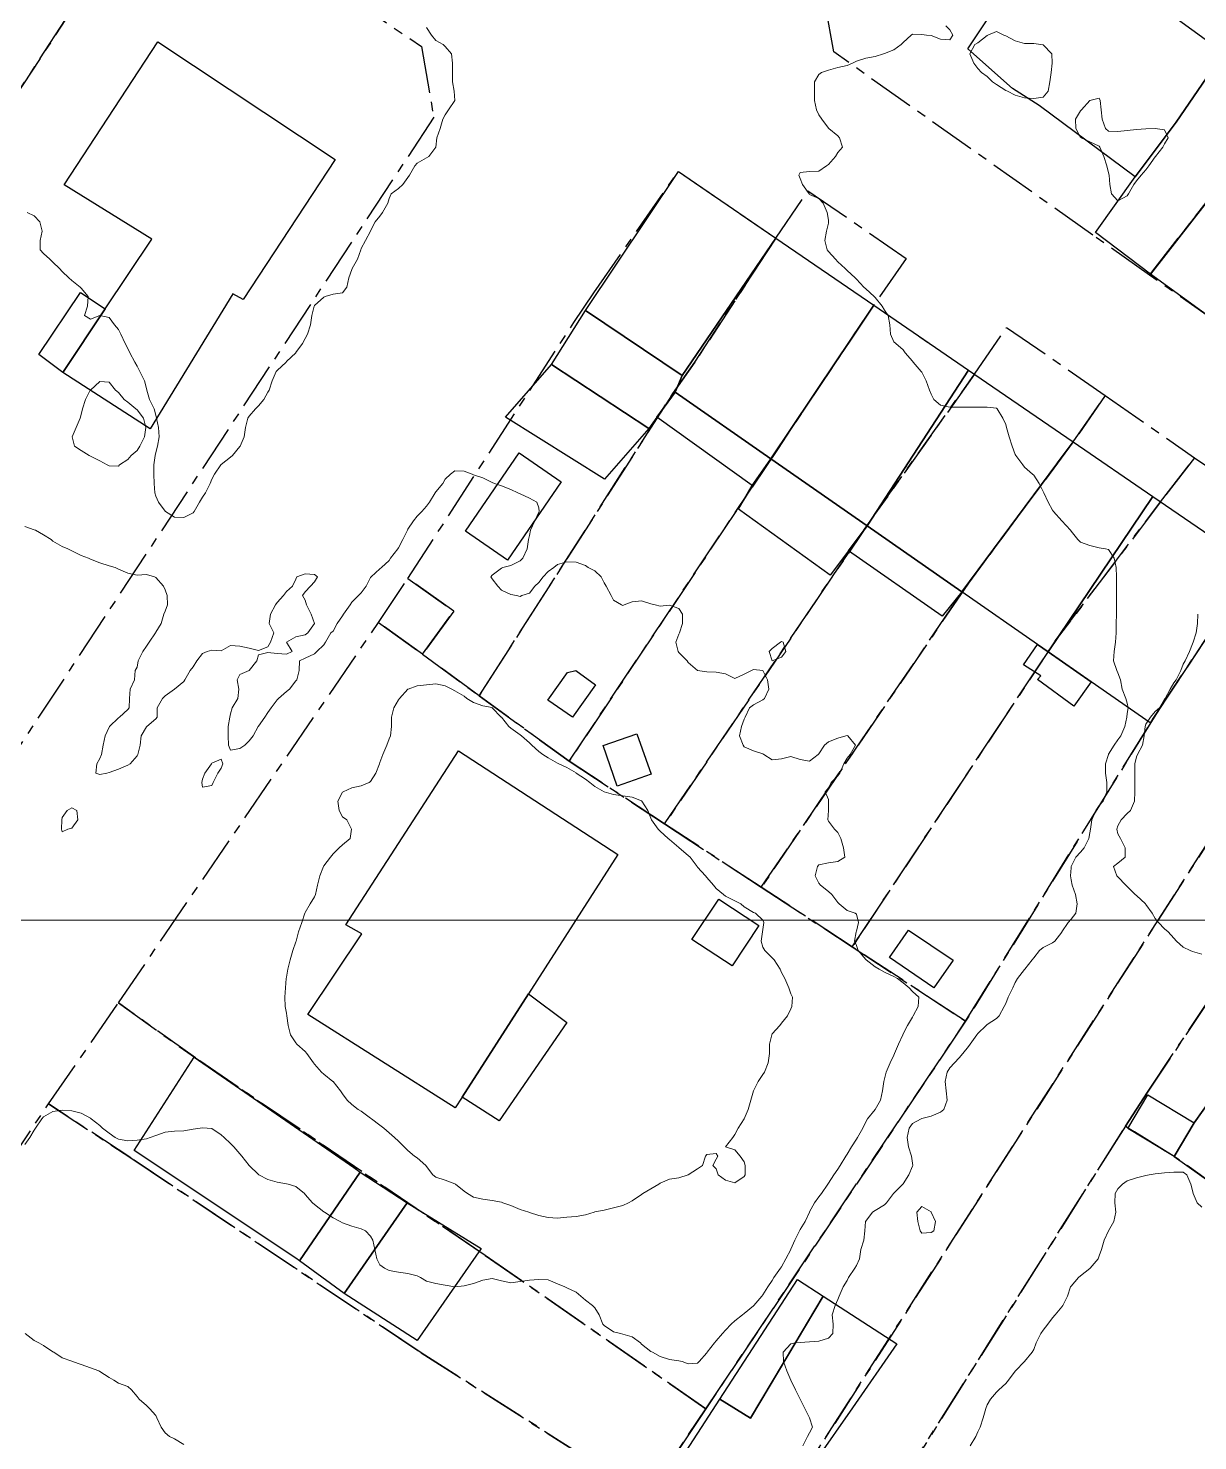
# Model space of a CAD drawing. Header units: centimetres. Extents: x 0 to 642158, y -847 to 649707.
# Drawn here: x 616067.4 to 616130, y 621259.5 to 621335.1 of the extents above; entities that cross this region are included whole.
import ezdxf

# ---------------------------------------------------------------- set-up
doc = ezdxf.new("R2010")
doc.units = ezdxf.units.CM
doc.header["$MEASUREMENT"] = 0
doc.linetypes.add('CENTERX2', pattern=[4, 2.5, -0.5, 0.5, -0.5])
doc.layers.add('MEV_grille', color=254, linetype='Continuous', lineweight=9)
doc.layers.add('WAL_topographie 0.5', color=253, linetype='Continuous', lineweight=20)
doc.layers.add('SPW_batiments', color=7, linetype='Continuous')
doc.layers.add('SPW_parcellaire cadastral', color=7, linetype='CENTERX2', lineweight=25, true_color=0xff0542)

# ---------------------------------------------------------------- blocks, each defined once
blk = doc.blocks.new('*U114')
at = {"layer": 'MEV_grille', "transparency": 33554687}
blk.add_lwpolyline([(-1338.461, 0), (1338.461, 0)], dxfattribs=at)
blk = doc.blocks.new('*U115')
at = {"layer": 'MEV_grille', "color": 0, "linetype": 'ByBlock', "lineweight": -2, "transparency": 16777216}
blk.add_blockref('*U114', (0, -1100), dxfattribs=at)

msp = doc.modelspace()

# ---------------------------------------------------------------- linework, layer by layer
at = {"layer": 'SPW_batiments'}
for points in [[(616125.837, 621340.352), (616126.95, 621339.474), (616126.097, 621337.748), (616128.399, 621335.997), (616131.002, 621334.111), (616131.411, 621333.814), (616128.872, 621330.096), (616126.678, 621327.169), (616121.53, 621330.987), (616120.109, 621331.889), (616117.715, 621334.021), (616123.149, 621342.164), (616125.837, 621340.352)], [(616142.676, 621335.005), (616142.543, 621334.788), (616145.844, 621332.356), (616145.594, 621331.705), (616146.877, 621330.589), (616145.327, 621328.955), (616146.294, 621327.856), (616142.825, 621323.066), (616140.296, 621324.839), (616136.444, 621327.538), (616136.294, 621327.288), (616133.194, 621329.254), (616127.485, 621321.955), (616124.545, 621324.186), (616126.678, 621327.169), (616128.872, 621330.096), (616131.411, 621333.814), (616131.002, 621334.111), (616131.443, 621334.887), (616135.427, 621332.037), (616137.776, 621334.905), (616137.476, 621335.005), (616139.643, 621337.738), (616142.676, 621335.005)], [(616083.845, 621328.098), (616078.929, 621320.598), (616078.379, 621320.898), (616073.947, 621313.68), (616069.279, 621316.697), (616071.55, 621320.095), (616074.045, 621323.83), (616069.352, 621326.744), (616074.36, 621334.397), (616083.845, 621328.098)], [(616136.294, 621327.288), (616131.125, 621319.315), (616127.485, 621321.955), (616133.194, 621329.254), (616136.294, 621327.288)], [(616107.443, 621323.878), (616102.429, 621316.534), (616097.246, 621320.017), (616102.228, 621327.451), (616107.443, 621323.878)], [(616112.678, 621320.291), (616107.167, 621312.071), (616102.046, 621315.634), (616102.429, 621316.534), (616107.443, 621323.878), (616112.678, 621320.291)], [(616071.55, 621320.095), (616069.279, 621316.697), (616067.996, 621317.647), (616070.229, 621320.98), (616071.55, 621320.095)], [(616117.751, 621316.816), (616112.328, 621308.48), (616107.167, 621312.071), (616112.678, 621320.291), (616117.751, 621316.816)], [(616102.429, 621316.534), (616102.046, 621315.634), (616101.079, 621314.301), (616100.644, 621313.701), (616095.43, 621317.127), (616097.246, 621320.017), (616102.429, 621316.534)], [(616095.43, 621317.127), (616100.644, 621313.701), (616098.275, 621310.985), (616092.972, 621314.295), (616095.43, 621317.127)], [(616123.354, 621312.977), (616117.403, 621304.949), (616112.328, 621308.48), (616117.751, 621316.816), (616123.354, 621312.977)], [(616107.167, 621312.071), (616106.18, 621310.651), (616101.079, 621314.301), (616102.046, 621315.634), (616107.167, 621312.071)], [(616127.615, 621310.059), (616122.009, 621301.744), (616121.447, 621302.135), (616117.403, 621304.949), (616123.354, 621312.977), (616127.615, 621310.059)], [(616095.947, 621310.833), (616093.08, 621306.65), (616090.83, 621308.199), (616093.697, 621312.383), (616095.947, 621310.833)], [(616112.328, 621308.48), (616111.33, 621307.152), (616110.347, 621305.835), (616105.447, 621309.384), (616106.18, 621310.651), (616107.167, 621312.071), (616112.328, 621308.48)], [(616133.047, 621306.337), (616127.481, 621297.937), (616124.316, 621300.139), (616122.009, 621301.744), (616127.615, 621310.059), (616133.047, 621306.337)], [(616117.403, 621304.949), (616116.347, 621303.652), (616111.33, 621307.152), (616112.328, 621308.48), (616117.403, 621304.949)], [(616122.009, 621301.744), (616124.316, 621300.139), (616123.398, 621298.836), (616121.448, 621300.253), (616121.631, 621300.453), (616120.698, 621301.053), (616121.447, 621302.135), (616122.009, 621301.744)], [(616097.781, 621299.983), (616096.548, 621298.25), (616095.231, 621299.15), (616096.281, 621300.633), (616096.731, 621300.733), (616097.781, 621299.983)], [(616100.765, 621295.201), (616098.949, 621294.55), (616098.198, 621296.733), (616099.998, 621297.35), (616100.765, 621295.201)], [(616098.982, 621290.9), (616094.196, 621283.436), (616090.649, 621277.902), (616090.284, 621277.333), (616082.383, 621282.332), (616085.283, 621286.649), (616084.433, 621287.132), (616090.448, 621296.449), (616098.982, 621290.9)], [(616106.532, 621287.101), (616105.1, 621284.934), (616102.95, 621286.351), (616104.382, 621288.501), (616106.532, 621287.101)], [(616116.932, 621285.236), (616115.9, 621283.753), (616113.532, 621285.385), (616114.549, 621286.852), (616116.932, 621285.236)], [(616096.25, 621281.9), (616092.634, 621276.633), (616090.649, 621277.902), (616094.196, 621283.436), (616096.25, 621281.9)], [(616084.845, 621274.134), (616085.184, 621273.899), (616081.952, 621269.149), (616081.741, 621269.29), (616073.101, 621275.048), (616076.301, 621280.048), (616084.845, 621274.134)], [(616129.833, 621276.537), (616128.767, 621274.737), (616126.284, 621276.237), (616127.35, 621278.037), (616129.833, 621276.537)], [(616087.701, 621272.249), (616084.335, 621267.399), (616081.952, 621269.149), (616085.184, 621273.899), (616087.701, 621272.249)], [(616091.672, 621269.806), (616088.239, 621264.875), (616084.335, 621267.399), (616087.701, 621272.249), (616091.672, 621269.806)], [(616106.077, 621260.719), (616104.449, 621261.747), (616108.597, 621268.147), (616109.977, 621267.253), (616106.077, 621260.719)], [(616106.077, 621260.719), (616108.453, 621264.7), (616109.977, 621267.253), (616113.921, 621264.695), (616111.536, 621261.281), (616109.594, 621258.501), (616106.749, 621254.429), (616105.18, 621255.444), (616103.556, 621256.495), (616102.336, 621257.284), (616102.054, 621258.05), (616104.449, 621261.747), (616106.077, 621260.719)]]:
    msp.add_lwpolyline(points, dxfattribs=at)
at = {"layer": 'SPW_parcellaire cadastral'}
for points in [[(616028.068, 621316.796), (616055.231, 621356.722), (616074.613, 621343.554), (616048.399, 621303.321), (616028.068, 621316.796)], [(616131.126, 621319.315), (616127.446, 621321.903), (616134.805, 621331.339), (616139.644, 621337.737), (616143.722, 621342.909), (616152.737, 621354.545), (616155.992, 621351.889), (616142.697, 621334.982), (616142.401, 621334.63), (616136.445, 621327.537), (616131.126, 621319.315)], [(616143.722, 621342.909), (616139.644, 621337.737), (616134.805, 621331.339), (616127.446, 621321.903), (616124.409, 621324.045), (616110.537, 621333.849), (616109.983, 621337.002), (616123.225, 621351.952), (616128.343, 621347.503), (616133.242, 621352.936), (616143.722, 621342.909)], [(616064.355, 621292.745), (616048.399, 621303.321), (616074.613, 621343.554), (616088.477, 621334.131), (616089.128, 621330.348), (616064.355, 621292.745)], [(616091.561, 621299.392), (616088.523, 621301.607), (616090.201, 621303.91), (616087.74, 621305.663), (616096.631, 621319.37), (616097.702, 621320.95), (616102.227, 621327.45), (616107.443, 621323.877), (616103.105, 621317.251), (616102.431, 621316.288), (616101.924, 621315.564), (616091.561, 621299.392)], [(616096.373, 621295.887), (616091.561, 621299.392), (616101.924, 621315.564), (616102.431, 621316.288), (616103.105, 621317.251), (616107.443, 621323.877), (616109.158, 621326.415), (616114.414, 621322.799), (616112.678, 621320.29), (616107.561, 621312.632), (616096.373, 621295.887)], [(616096.373, 621295.887), (616107.561, 621312.632), (616112.678, 621320.29), (616118.074, 621316.594), (616112.728, 621309.094), (616101.486, 621292.532), (616096.373, 621295.887)], [(616101.486, 621292.532), (616112.728, 621309.094), (616118.074, 621316.594), (616119.793, 621319.099), (616125.073, 621315.467), (616123.354, 621312.977), (616117.755, 621305.422), (616106.661, 621289.139), (616101.486, 621292.532)], [(616111.528, 621285.946), (616106.661, 621289.139), (616117.755, 621305.422), (616123.354, 621312.977), (616125.073, 621315.467), (616129.847, 621312.123), (616128.032, 621309.772), (616122.399, 621302.322), (616111.528, 621285.946)], [(616111.528, 621285.946), (616122.399, 621302.322), (616128.032, 621309.772), (616129.847, 621312.123), (616134.814, 621308.764), (616133.047, 621306.336), (616127.779, 621298.39), (616117.596, 621281.967), (616111.528, 621285.946)], [(616099.637, 621234.901), (616091.552, 621240.361), (616090.735, 621240.864), (616100.542, 621256.526), (616103.688, 621261.219), (616117.596, 621281.967), (616127.779, 621298.39), (616133.047, 621306.336), (616134.814, 621308.764), (616139.505, 621305.527), (616138.726, 621304.347), (616133.57, 621296.196), (616107.958, 621256.352), (616111.89, 621253.692), (616099.637, 621234.901)], [(616086.179, 621303.315), (616087.74, 621305.663), (616090.201, 621303.91), (616088.523, 621301.607), (616086.179, 621303.315)], [(616126.154, 621276.358), (616111.89, 621253.692), (616107.958, 621256.352), (616133.57, 621296.196), (616138.726, 621304.347), (616139.505, 621305.527), (616143.485, 621302.776), (616142.674, 621301.574), (616137.431, 621293.303), (616127.327, 621278.168), (616126.154, 621276.358)], [(616096.373, 621295.887), (616101.486, 621292.532), (616106.661, 621289.139), (616111.528, 621285.946), (616117.596, 621281.967), (616103.688, 621261.219), (616091.891, 621269.427), (616076.371, 621280.002), (616072.25, 621282.951), (616086.179, 621303.315), (616088.523, 621301.607), (616091.561, 621299.392), (616096.373, 621295.887)], [(616146.949, 621300.382), (616146.114, 621299.207), (616140.335, 621291.258), (616135.933, 621285.179), (616133.335, 621281.451), (616129.833, 621276.536), (616128.767, 621274.736), (616126.154, 621276.358), (616127.327, 621278.168), (616137.431, 621293.303), (616142.674, 621301.574), (616143.485, 621302.776), (616146.949, 621300.382)], [(616146.949, 621300.382), (616149.25, 621298.79), (616148.347, 621297.548), (616142.928, 621289.433), (616138.566, 621283.237), (616138.248, 621282.761), (616136.059, 621279.584), (616131.484, 621272.787), (616128.767, 621274.736), (616129.833, 621276.536), (616133.335, 621281.451), (616135.933, 621285.179), (616140.335, 621291.258), (616146.114, 621299.207), (616146.949, 621300.382)], [(616068.509, 621277.545), (616072.25, 621282.951), (616076.371, 621280.002), (616091.891, 621269.427), (616103.688, 621261.219), (616100.542, 621256.526), (616088.457, 621264.228), (616072.914, 621274.655), (616068.509, 621277.545)], [(616068.509, 621277.545), (616072.914, 621274.655), (616088.457, 621264.228), (616100.542, 621256.526), (616090.735, 621240.864), (616074.758, 621215.359), (616041.694, 621237.439), (616068.509, 621277.545)], [(616135.772, 621218.355), (616072.833, 621192.056), (616099.637, 621234.901), (616111.89, 621253.692), (616126.154, 621276.358), (616128.767, 621274.736), (616131.484, 621272.787)]]:
    msp.add_lwpolyline(points, dxfattribs=at)
at = {"layer": 'WAL_topographie 0.5'}
for points in [[(616088.75, 621335.164), (616089.004, 621334.75), (616089.25, 621334.452), (616089.63, 621334.25), (616089.75, 621334.143), (616090.074, 621333.75), (616090.135, 621333.25), (616090.132, 621332.75), (616090.139, 621332.25), (616090.224, 621331.75), (616090.25, 621331.25), (616090.25, 621331.25), (616090.25, 621331.25), (616089.917, 621330.75), (616089.75, 621330.483), (616089.62, 621330.25), (616089.479, 621329.75), (616089.304, 621329.25), (616089.25, 621328.75), (616089.25, 621328.75), (616088.875, 621328.25), (616088.75, 621328.183), (616088.25, 621327.897), (616088.118, 621327.75), (616087.825, 621327.25), (616087.75, 621327.13), (616087.477, 621326.75), (616087.25, 621326.54), (616086.85, 621326.25), (616086.75, 621326), (616086.679, 621325.75), (616086.381, 621325.25), (616086.25, 621325.061), (616086, 621324.75), (616085.75, 621324.267), (616085.74, 621324.25), (616085.475, 621323.75), (616085.25, 621323.324), (616085.22, 621323.25), (616085.042, 621322.75), (616084.77, 621322.25), (616084.75, 621322.197), (616084.577, 621321.75), (616084.482, 621321.25), (616084.25, 621320.962), (616083.75, 621320.887), (616083.325, 621320.75), (616083.25, 621320.725), (616082.75, 621320.277), (616082.733, 621320.25), (616082.613, 621319.75), (616082.532, 621319.25), (616082.375, 621318.75), (616082.25, 621318.516), (616082.103, 621318.25), (616081.75, 621317.762), (616081.743, 621317.75), (616081.25, 621317.272), (616081.226, 621317.25), (616080.75, 621316.802), (616080.694, 621316.75), (616080.483, 621316.25), (616080.325, 621315.75), (616080.25, 621315.645), (616080.032, 621315.25), (616079.75, 621314.906), (616079.583, 621314.75), (616079.25, 621314.35), (616079.183, 621314.25), (616079.049, 621313.75), (616078.981, 621313.25), (616078.76, 621312.75), (616078.75, 621312.737), (616078.352, 621312.25), (616078.25, 621312.162), (616077.75, 621311.769), (616077.731, 621311.75), (616077.388, 621311.25), (616077.25, 621310.977), (616077.169, 621310.75), (616076.917, 621310.25), (616076.75, 621310.027), (616076.585, 621309.75), (616076.302, 621309.25), (616076.25, 621309.186), (616075.75, 621308.925), (616075.25, 621308.946), (616074.769, 621309.25), (616074.75, 621309.267), (616074.392, 621309.75), (616074.25, 621310.079), (616074.201, 621310.25), (616074.161, 621310.75), (616074.139, 621311.25), (616074.149, 621311.75), (616074.215, 621312.25), (616074.25, 621312.401), (616074.348, 621312.75), (616074.428, 621313.25), (616074.394, 621313.75), (616074.299, 621314.25), (616074.25, 621314.404), (616074.157, 621314.75), (616073.914, 621315.25), (616073.771, 621315.75), (616073.75, 621315.838), (616073.645, 621316.25), (616073.395, 621316.75), (616073.25, 621317.024), (616073.13, 621317.25), (616072.87, 621317.75), (616072.75, 621317.983), (616072.62, 621318.25), (616072.379, 621318.75), (616072.25, 621318.985), (616072.048, 621319.25), (616071.75, 621319.636), (616071.25, 621319.739), (616070.75, 621319.55), (616070.442, 621319.75), (616070.59, 621320.25), (616070.636, 621320.75), (616070.25, 621321.197), (616070.21, 621321.25), (616069.75, 621321.621), (616069.59, 621321.75), (616069.25, 621322.104), (616069.091, 621322.25), (616068.75, 621322.599), (616068.579, 621322.75), (616068.25, 621323.055), (616068.064, 621323.25), (616068.069, 621323.75), (616068.173, 621324.25), (616068.039, 621324.75), (616067.75, 621325.08), (616067.364, 621325.25)], [(616116.545, 621335.25), (616116.75, 621335.025), (616116.912, 621334.75), (616116.75, 621334.488), (616116.25, 621334.53), (616115.75, 621334.721), (616115.5, 621334.75), (616115.25, 621334.786), (616114.75, 621334.8), (616114.691, 621334.75), (616114.25, 621334.355), (616114.155, 621334.25), (616113.75, 621333.967), (616113.25, 621333.765), (616113.208, 621333.75), (616112.75, 621333.597), (616112.25, 621333.513), (616111.75, 621333.35), (616111.55, 621333.25), (616111.25, 621333.128), (616110.75, 621333.013), (616110.25, 621332.879), (616109.893, 621332.75), (616109.75, 621332.643), (616109.516, 621332.25), (616109.51, 621331.75), (616109.511, 621331.25), (616109.621, 621330.75), (616109.75, 621330.485), (616109.898, 621330.25), (616110.25, 621329.775), (616110.283, 621329.75), (616110.75, 621329.361), (616110.841, 621329.25), (616111.017, 621328.75), (616110.75, 621328.464), (616110.639, 621328.25), (616110.25, 621327.83), (616110.15, 621327.75), (616109.75, 621327.464), (616109.25, 621327.446), (616108.75, 621327.393), (616108.667, 621327.25), (616108.75, 621327.068), (616108.871, 621326.75), (616109.222, 621326.25), (616109.25, 621326.222), (616109.75, 621326), (616109.975, 621325.75), (616110.187, 621325.25), (616110.25, 621324.85), (616110.262, 621324.75), (616110.25, 621324.678), (616110.153, 621324.25), (616110.061, 621323.75), (616110.194, 621323.25), (616110.25, 621323.17), (616110.639, 621322.75), (616110.75, 621322.617), (616111.143, 621322.25), (616111.25, 621322.158), (616111.685, 621321.75), (616111.75, 621321.686), (616112.144, 621321.25), (616112.25, 621321.161), (616112.705, 621320.75), (616112.75, 621320.708), (616113.136, 621320.25), (616113.25, 621320.034), (616113.452, 621319.75), (616113.539, 621319.25), (616113.571, 621318.75), (616113.75, 621318.333), (616113.861, 621318.25), (616114.25, 621317.9), (616114.365, 621317.75), (616114.75, 621317.296), (616114.783, 621317.25), (616115.221, 621316.75), (616115.25, 621316.708), (616115.489, 621316.25), (616115.667, 621315.75), (616115.75, 621315.528), (616115.897, 621315.25), (616116.25, 621314.934), (616116.75, 621314.837), (616117.25, 621314.833), (616117.75, 621314.833), (616118.25, 621314.833), (616118.75, 621314.83), (616119.25, 621314.782), (616119.29, 621314.75), (616119.594, 621314.25), (616119.75, 621313.916), (616119.788, 621313.75), (616119.933, 621313.25), (616120.086, 621312.75), (616120.25, 621312.296), (616120.279, 621312.25), (616120.653, 621311.75), (616120.75, 621311.63), (616121.182, 621311.25), (616121.25, 621311.19), (616121.539, 621310.75), (616121.75, 621310.329), (616121.787, 621310.25), (616122.025, 621309.75), (616122.25, 621309.322), (616122.298, 621309.25), (616122.75, 621308.75), (616122.75, 621308.75), (616123.217, 621308.25), (616123.25, 621308.2), (616123.596, 621307.75), (616123.75, 621307.607), (616124.25, 621307.438), (616124.75, 621307.313), (616125.083, 621307.25), (616125.25, 621307.212), (616125.55, 621306.75), (616125.652, 621306.25), (616125.671, 621305.75), (616125.676, 621305.25), (616125.678, 621304.75), (616125.671, 621304.25), (616125.666, 621303.75), (616125.664, 621303.25), (616125.657, 621302.75), (616125.629, 621302.25), (616125.542, 621301.75), (616125.512, 621301.25), (616125.694, 621300.75), (616125.75, 621300.61), (616125.884, 621300.25), (616125.97, 621299.75), (616126.179, 621299.25), (616126.25, 621299), (616126.293, 621298.75), (616126.25, 621298.439), (616126.224, 621298.25), (616126.118, 621297.75), (616125.898, 621297.25), (616125.75, 621297.038), (616125.542, 621296.75), (616125.25, 621296.256), (616125.246, 621296.25), (616125.088, 621295.75), (616125.089, 621295.25), (616125.148, 621294.75), (616125.153, 621294.25), (616124.952, 621293.75), (616124.75, 621293.516), (616124.563, 621293.25), (616124.345, 621292.75), (616124.279, 621292.25), (616124.25, 621292.061), (616124.192, 621291.75), (616123.939, 621291.25), (616123.75, 621291.016), (616123.498, 621290.75), (616123.255, 621290.25), (616123.25, 621290.178), (616123.208, 621289.75), (616123.25, 621289.546), (616123.308, 621289.25), (616123.472, 621288.75), (616123.573, 621288.25), (616123.492, 621287.75), (616123.25, 621287.424), (616123.092, 621287.25), (616122.754, 621286.75), (616122.75, 621286.742), (616122.374, 621286.25), (616122.25, 621286.159), (616121.75, 621285.921), (616121.555, 621285.75), (616121.25, 621285.369), (616121.161, 621285.25), (616120.764, 621284.75), (616120.75, 621284.734), (616120.375, 621284.25), (616120.25, 621284.046), (616120.124, 621283.75), (616119.872, 621283.25), (616119.75, 621282.926), (616119.665, 621282.75), (616119.391, 621282.25), (616119.25, 621282.112), (616118.75, 621281.789), (616118.704, 621281.75), (616118.25, 621281.316), (616118.199, 621281.25), (616117.848, 621280.75), (616117.75, 621280.623), (616117.453, 621280.25), (616117.25, 621280.018), (616116.996, 621279.75), (616116.75, 621279.476), (616116.604, 621279.25), (616116.506, 621278.75), (616116.558, 621278.25), (616116.607, 621277.75), (616116.431, 621277.25), (616116.25, 621277.108), (616115.75, 621276.896), (616115.25, 621276.764), (616115.212, 621276.75), (616114.75, 621276.497), (616114.577, 621276.25), (616114.464, 621275.75), (616114.538, 621275.25), (616114.696, 621274.75), (616114.75, 621274.375), (616114.765, 621274.25), (616114.75, 621274.208), (616114.56, 621273.75), (616114.25, 621273.264), (616114.231, 621273.25), (616113.75, 621272.769), (616113.741, 621272.75), (616113.372, 621272.25), (616113.25, 621272.135), (616112.75, 621271.841), (616112.621, 621271.75), (616112.25, 621271.271), (616112.241, 621271.25), (616112.211, 621270.75), (616112.156, 621270.25), (616111.986, 621269.75), (616111.922, 621269.25), (616111.75, 621268.901), (616111.661, 621268.75), (616111.33, 621268.25), (616111.25, 621268.088), (616111.036, 621267.75), (616110.833, 621267.25), (616110.75, 621267.073), (616110.607, 621266.75), (616110.457, 621266.25), (616110.505, 621265.75), (616110.494, 621265.25), (616110.25, 621265.006), (616109.75, 621264.838), (616109.25, 621264.802), (616108.75, 621264.771), (616108.5, 621264.75), (616108.25, 621264.698), (616107.831, 621264.25), (616107.844, 621263.75), (616108.036, 621263.25), (616108.25, 621262.75), (616108.25, 621262.75), (616108.5, 621262.25), (616108.75, 621261.75), (616108.75, 621261.75), (616109, 621261.25), (616109.25, 621260.75), (616109.25, 621260.75), (616109.404, 621260.25), (616109.25, 621259.942), (616109.141, 621259.75), (616108.891, 621259.25)], [(616122.008, 621331.75), (616121.75, 621331.43), (616121.25, 621331.35), (616120.75, 621331.398), (616120.25, 621331.539), (616119.836, 621331.75), (616119.75, 621331.788), (616119.25, 621332.098), (616119.032, 621332.25), (616118.75, 621332.525), (616118.44, 621332.75), (616118.25, 621332.962), (616118.042, 621333.25), (616117.824, 621333.75), (616118.083, 621334.25), (616118.25, 621334.331), (616118.75, 621334.731), (616118.792, 621334.75), (616119.25, 621334.94), (616119.643, 621334.75), (616119.75, 621334.709), (616120.25, 621334.434), (616120.75, 621334.306), (616121.25, 621334.293), (616121.625, 621334.25), (616121.75, 621334.229), (616122.21, 621333.75), (616122.235, 621333.25), (616122.182, 621332.75), (616122.105, 621332.25), (616122.008, 621331.75)], [(616126.325, 621326.25), (616126.25, 621326.139), (616125.75, 621325.872), (616125.398, 621326.25), (616125.309, 621326.75), (616125.275, 621327.25), (616125.25, 621327.375), (616125.165, 621327.75), (616124.989, 621328.25), (616124.778, 621328.75), (616124.75, 621328.809), (616124.25, 621329.034), (616123.779, 621329.25), (616123.75, 621329.266), (616123.5, 621329.75), (616123.471, 621330.25), (616123.75, 621330.689), (616123.809, 621330.75), (616124.25, 621331.25), (616124.25, 621331.25), (616124.75, 621331.375), (616124.793, 621331.25), (616124.856, 621330.75), (616124.913, 621330.25), (616125.089, 621329.75), (616125.25, 621329.609), (616125.75, 621329.594), (616126.25, 621329.639), (616126.75, 621329.703), (616127.25, 621329.737), (616127.749, 621329.75), (616127.75, 621329.75), (616127.75, 621329.75), (616128.25, 621329.679), (616128.437, 621329.25), (616128.25, 621328.934), (616128.15, 621328.75), (616127.761, 621328.25), (616127.75, 621328.235), (616127.41, 621327.75), (616127.25, 621327.542), (616127, 621327.25), (616126.75, 621326.95), (616126.607, 621326.75), (616126.325, 621326.25)], [(616072.25, 621311.677), (616072.318, 621311.75), (616072.75, 621312.034), (616072.931, 621312.25), (616073.25, 621312.515), (616073.404, 621312.75), (616073.641, 621313.25), (616073.722, 621313.75), (616073.601, 621314.25), (616073.25, 621314.7), (616073.187, 621314.75), (616072.75, 621315.105), (616072.559, 621315.25), (616072.25, 621315.62), (616072.096, 621315.75), (616071.75, 621316.167), (616071.25, 621316.215), (616070.75, 621315.754), (616070.748, 621315.75), (616070.482, 621315.25), (616070.325, 621314.75), (616070.25, 621314.435), (616070.2, 621314.25), (616069.993, 621313.75), (616069.769, 621313.25), (616069.898, 621312.75), (616070.25, 621312.51), (616070.686, 621312.25), (616070.75, 621312.212), (616071.25, 621311.962), (616071.641, 621311.75), (616071.75, 621311.694), (616072.25, 621311.677)], [(616067.25, 621308.456), (616067.75, 621308.279), (616067.818, 621308.25), (616068.25, 621307.996), (616068.649, 621307.75), (616068.75, 621307.671), (616069.25, 621307.371), (616069.537, 621307.25), (616069.75, 621307.149), (616070.25, 621306.904), (616070.649, 621306.75), (616070.75, 621306.692), (616071.25, 621306.497), (616071.75, 621306.35), (616072.077, 621306.25), (616072.25, 621306.166), (616072.75, 621305.948), (616073.25, 621305.847), (616073.75, 621305.885), (616074.183, 621305.75), (616074.25, 621305.721), (616074.66, 621305.25), (616074.75, 621305.055), (616074.865, 621304.75), (616074.883, 621304.25), (616074.75, 621303.917), (616074.681, 621303.75), (616074.545, 621303.25), (616074.25, 621302.786), (616074.234, 621302.75), (616073.895, 621302.25), (616073.75, 621302.036), (616073.55, 621301.75), (616073.303, 621301.25), (616073.25, 621300.917), (616073.15, 621300.75), (616073.107, 621300.25), (616072.886, 621299.75), (616072.85, 621299.25), (616072.825, 621298.75), (616072.75, 621298.656), (616072.317, 621298.25), (616072.25, 621298.206), (616071.773, 621297.75), (616071.75, 621297.7), (616071.546, 621297.25), (616071.437, 621296.75), (616071.341, 621296.25), (616071.25, 621296.027), (616071.094, 621295.75), (616071.036, 621295.25), (616071.25, 621295.167), (616071.625, 621295.25), (616071.75, 621295.278), (616072.25, 621295.454), (616072.75, 621295.667), (616072.883, 621295.75), (616073.25, 621296.173), (616073.296, 621296.25), (616073.408, 621296.75), (616073.464, 621297.25), (616073.75, 621297.73), (616073.779, 621297.75), (616074.25, 621298.15), (616074.324, 621298.25), (616074.333, 621298.75), (616074.614, 621299.25), (616074.75, 621299.387), (616075.25, 621299.75), (616075.25, 621299.75), (616075.75, 621300.156), (616075.81, 621300.25), (616076.089, 621300.75), (616076.25, 621300.946), (616076.45, 621301.25), (616076.75, 621301.654), (616077, 621301.75), (616077.25, 621301.828), (616077.75, 621301.786), (616078.25, 621302.083), (616078.75, 621302.036), (616079.25, 621301.929), (616079.75, 621301.806), (616080.25, 621302), (616080.393, 621302.25), (616080.568, 621302.75), (616080.319, 621303.25), (616080.388, 621303.75), (616080.653, 621304.25), (616080.75, 621304.385), (616081.089, 621304.75), (616081.25, 621304.975), (616081.574, 621305.25), (616081.75, 621305.625), (616081.809, 621305.75), (616082.25, 621305.92), (616082.75, 621305.887), (616082.903, 621305.75), (616082.75, 621305.488), (616082.533, 621305.25), (616082.25, 621304.954), (616082.1, 621304.75), (616082.25, 621304.5), (616082.312, 621304.25), (616082.571, 621303.75), (616082.739, 621303.25), (616082.397, 621302.75), (616082.25, 621302.654), (616081.75, 621302.536), (616081.25, 621302.25), (616081.55, 621301.75), (616081.25, 621301.619), (616080.75, 621301.656), (616080.25, 621301.7), (616079.75, 621301.583), (616079.667, 621301.25), (616079.25, 621300.75), (616079.25, 621300.75), (616078.75, 621300.527), (616078.603, 621300.25), (616078.705, 621299.75), (616078.645, 621299.25), (616078.345, 621298.75), (616078.25, 621298.417), (616078.215, 621298.25), (616078.135, 621297.75), (616078.121, 621297.25), (616078.153, 621296.75), (616078.25, 621296.477), (616078.75, 621296.562), (616079.015, 621296.75), (616079.25, 621296.972), (616079.463, 621297.25), (616079.737, 621297.75), (616079.75, 621297.766), (616080.08, 621298.25), (616080.25, 621298.485), (616080.434, 621298.75), (616080.75, 621299.169), (616080.82, 621299.25), (616081.25, 621299.62), (616081.401, 621299.75), (616081.75, 621300.191), (616081.794, 621300.25), (616081.931, 621300.75), (616081.95, 621301.25), (616082.25, 621301.408), (616082.75, 621301.639), (616082.879, 621301.75), (616083.25, 621302.121), (616083.33, 621302.25), (616083.625, 621302.75), (616083.75, 621302.85), (616083.961, 621303.25), (616084.25, 621303.663), (616084.293, 621303.75), (616084.648, 621304.25), (616084.75, 621304.398), (616085.11, 621304.75), (616085.25, 621304.89), (616085.504, 621305.25), (616085.75, 621305.719), (616085.773, 621305.75), (616086.25, 621306.177), (616086.333, 621306.25), (616086.75, 621306.63), (616086.816, 621306.75), (616087.201, 621307.25), (616087.25, 621307.308), (616087.476, 621307.75), (616087.72, 621308.25), (616087.75, 621308.297), (616088.05, 621308.75), (616088.25, 621309.005), (616088.49, 621309.25), (616088.75, 621309.537), (616088.909, 621309.75), (616089.208, 621310.25), (616089.25, 621310.302), (616089.608, 621310.75), (616089.75, 621310.974), (616090.034, 621311.25), (616090.25, 621311.424), (616090.75, 621311.412), (616091.183, 621311.25), (616091.25, 621311.221), (616091.75, 621311.05), (616092.25, 621310.798), (616092.387, 621310.75), (616092.75, 621310.617), (616093.25, 621310.429), (616093.635, 621310.25), (616093.75, 621310.196), (616094.25, 621309.964), (616094.65, 621309.75), (616094.75, 621309.45), (616094.764, 621309.25), (616094.75, 621309.212), (616094.532, 621308.75), (616094.304, 621308.25), (616094.25, 621307.964), (616094.197, 621307.75), (616094.136, 621307.25), (616093.895, 621306.75), (616093.75, 621306.612), (616093.25, 621306.361), (616092.822, 621306.25), (616092.75, 621306.221), (616092.25, 621305.84), (616092.191, 621305.75), (616092.25, 621305.653), (616092.565, 621305.25), (616092.75, 621305.043), (616093.25, 621304.811), (616093.562, 621304.75), (616093.75, 621304.709), (616093.85, 621304.75), (616094.25, 621304.875), (616094.545, 621305.25), (616094.75, 621305.458), (616094.98, 621305.75), (616095.25, 621306.047), (616095.554, 621306.25), (616095.75, 621306.417), (616096.25, 621306.564), (616096.75, 621306.534), (616097.25, 621306.361), (616097.404, 621306.25), (616097.75, 621306.083), (616098.083, 621305.75), (616098.25, 621305.44), (616098.362, 621305.25), (616098.622, 621304.75), (616098.75, 621304.5), (616099.173, 621304.25), (616099.25, 621304.226), (616099.317, 621304.25), (616099.75, 621304.409), (616100.25, 621304.464), (616100.75, 621304.304), (616100.981, 621304.25), (616101.25, 621304.186), (616101.75, 621304.24), (616102.25, 621304.062), (616102.442, 621303.75), (616102.447, 621303.25), (616102.281, 621302.75), (616102.25, 621302.679), (616102.083, 621302.25), (616102.219, 621301.75), (616102.25, 621301.708), (616102.696, 621301.25), (616102.75, 621301.176), (616103.25, 621300.75), (616103.25, 621300.75), (616103.75, 621300.678), (616104.25, 621300.655), (616104.75, 621300.556), (616105.25, 621300.321), (616105.75, 621300.55), (616106.135, 621300.75), (616106.25, 621300.797), (616106.75, 621300.75), (616106.75, 621300.75), (616106.994, 621300.25), (616107.061, 621299.75), (616106.841, 621299.25), (616106.75, 621299.165), (616106.25, 621298.912), (616106.033, 621298.75), (616105.794, 621298.25), (616105.75, 621298.132), (616105.599, 621297.75), (616105.487, 621297.25), (616105.683, 621296.75), (616105.75, 621296.659), (616106.25, 621296.442), (616106.75, 621296.278), (616106.806, 621296.25), (616107.25, 621295.964), (616107.75, 621296.013), (616108.25, 621296.139), (616108.75, 621295.984), (616109.25, 621295.889), (616109.714, 621296.25), (616109.75, 621296.288), (616110.05, 621296.75), (616110.25, 621296.932), (616110.75, 621297.125), (616111.179, 621297.25), (616111.25, 621297.266), (616111.292, 621297.25), (616111.697, 621296.75), (616111.417, 621296.25), (616111.25, 621296.042), (616111.075, 621295.75), (616110.863, 621295.25), (616110.75, 621295.1), (616110.4, 621294.75), (616110.25, 621294.464), (616110.083, 621294.25), (616110.25, 621293.841), (616110.267, 621293.75), (616110.25, 621293.25), (616110.25, 621293.25), (616110.231, 621292.75), (616110.25, 621292.673), (616110.573, 621292.25), (616110.75, 621292.073), (616110.917, 621291.75), (616111.067, 621291.25), (616111.133, 621290.75), (616110.75, 621290.515), (616110.25, 621290.448), (616109.75, 621290.339), (616109.679, 621290.25), (616109.54, 621289.75), (616109.75, 621289.358), (616109.832, 621289.25), (616110.25, 621288.908), (616110.444, 621288.75), (616110.75, 621288.321), (616110.824, 621288.25), (616111.25, 621287.905), (616111.683, 621287.75), (616111.75, 621287.702), (616111.866, 621287.25), (616111.75, 621286.798), (616111.736, 621286.75), (616111.652, 621286.25), (616111.75, 621286.025), (616111.853, 621285.75), (616112.25, 621285.268), (616112.267, 621285.25), (616112.75, 621284.873), (616112.978, 621284.75), (616113.25, 621284.592), (616113.75, 621284.371), (616113.96, 621284.25), (616114.25, 621284.017), (616114.569, 621283.75), (616114.75, 621283.567), (616115.086, 621283.25), (616115.056, 621282.75), (616114.788, 621282.25), (616114.75, 621282.195), (616114.479, 621281.75), (616114.25, 621281.292), (616114.231, 621281.25), (616114.009, 621280.75), (616113.791, 621280.25), (616113.75, 621280.158), (616113.562, 621279.75), (616113.346, 621279.25), (616113.25, 621278.889), (616113.218, 621278.75), (616113.146, 621278.25), (616113.034, 621277.75), (616112.754, 621277.25), (616112.75, 621277.246), (616112.349, 621276.75), (616112.25, 621276.585), (616112.091, 621276.25), (616111.815, 621275.75), (616111.75, 621275.654), (616111.485, 621275.25), (616111.25, 621274.855), (616111.193, 621274.75), (616110.884, 621274.25), (616110.75, 621274.055), (616110.538, 621273.75), (616110.25, 621273.302), (616110.216, 621273.25), (616109.892, 621272.75), (616109.75, 621272.566), (616109.501, 621272.25), (616109.25, 621271.777), (616109.236, 621271.75), (616109.007, 621271.25), (616108.75, 621270.828), (616108.702, 621270.75), (616108.449, 621270.25), (616108.25, 621269.764), (616108.244, 621269.75), (616107.984, 621269.25), (616107.75, 621268.832), (616107.686, 621268.75), (616107.34, 621268.25), (616107.25, 621268.101), (616107.004, 621267.75), (616106.75, 621267.332), (616106.691, 621267.25), (616106.268, 621266.75), (616106.25, 621266.732), (616105.75, 621266.326), (616105.651, 621266.25), (616105.25, 621265.934), (616105.041, 621265.75), (616104.75, 621265.438), (616104.58, 621265.25), (616104.25, 621264.858), (616104.16, 621264.75), (616103.771, 621264.25), (616103.75, 621264.222), (616103.33, 621263.75), (616103.25, 621263.674), (616102.75, 621263.633), (616102.421, 621263.75), (616102.25, 621263.795), (616101.75, 621263.872), (616101.25, 621264.027), (616100.83, 621264.25), (616100.75, 621264.294), (616100.25, 621264.684), (616100.188, 621264.75), (616099.75, 621265.074), (616099.25, 621265.221), (616099.132, 621265.25), (616098.75, 621265.352), (616098.25, 621265.682), (616098.188, 621265.75), (616097.98, 621266.25), (616097.75, 621266.634), (616097.628, 621266.75), (616097.25, 621267.037), (616097, 621267.25), (616096.75, 621267.467), (616096.25, 621267.708), (616096.14, 621267.75), (616095.75, 621267.914), (616095.25, 621268.132), (616094.75, 621268.15), (616094.25, 621268.106), (616093.75, 621268.039), (616093.25, 621267.974), (616092.75, 621268.073), (616092.25, 621268.203), (616091.75, 621268.115), (616091.25, 621267.938), (616090.75, 621267.802), (616090.25, 621267.758), (616089.75, 621267.846), (616089.25, 621267.929), (616088.75, 621268.063), (616088.417, 621268.25), (616088.25, 621268.34), (616087.75, 621268.475), (616087.25, 621268.531), (616086.75, 621268.629), (616086.491, 621268.75), (616086.25, 621268.925), (616086.09, 621269.25), (616085.975, 621269.75), (616085.863, 621270.25), (616085.75, 621270.471), (616085.471, 621270.75), (616085.25, 621270.863), (616084.75, 621271.006), (616084.25, 621271.179), (616084.114, 621271.25), (616083.75, 621271.45), (616083.288, 621271.75), (616083.25, 621271.776), (616082.75, 621272.155), (616082.635, 621272.25), (616082.25, 621272.702), (616082.208, 621272.75), (616081.75, 621273.13), (616081.345, 621273.25), (616081.25, 621273.271), (616080.75, 621273.349), (616080.25, 621273.494), (616079.773, 621273.75), (616079.75, 621273.766), (616079.25, 621274.25), (616079.25, 621274.25), (616078.854, 621274.75), (616078.75, 621274.88), (616078.422, 621275.25), (616078.25, 621275.431), (616077.914, 621275.75), (616077.75, 621275.895), (616077.25, 621276.228), (616077, 621276.25), (616076.75, 621276.269), (616076.635, 621276.25), (616076.25, 621276.185), (616075.75, 621276.109), (616075.25, 621276.079), (616074.75, 621276.025), (616074.25, 621275.859), (616073.95, 621275.75), (616073.75, 621275.68), (616073.25, 621275.604), (616072.75, 621275.57), (616072.25, 621275.656), (616072.08, 621275.75), (616071.75, 621275.98), (616071.396, 621276.25), (616071.25, 621276.396), (616070.791, 621276.75), (616070.75, 621276.776), (616070.25, 621277.045), (616069.75, 621277.179), (616069.25, 621277.218), (616068.75, 621277.145), (616068.25, 621276.856), (616068.152, 621276.75), (616067.819, 621276.25), (616067.75, 621276.135), (616067.512, 621275.75), (616067.25, 621275.378)], [(616130.025, 621303.75), (616130.008, 621303.25), (616129.945, 621302.75), (616129.785, 621302.25), (616129.75, 621302.169), (616129.582, 621301.75), (616129.349, 621301.25), (616129.25, 621301.076), (616129.124, 621300.75), (616128.87, 621300.25), (616128.75, 621300.083), (616128.554, 621299.75), (616128.276, 621299.25), (616128.25, 621299.212), (616127.976, 621298.75), (616127.75, 621298.544), (616127.487, 621298.25), (616127.25, 621297.877), (616127.206, 621297.75), (616127.155, 621297.25), (616127.06, 621296.75), (616126.805, 621296.25), (616126.75, 621296.125), (616126.652, 621295.75), (616126.654, 621295.25), (616126.659, 621294.75), (616126.661, 621294.25), (616126.634, 621293.75), (616126.42, 621293.25), (616126.25, 621293.088), (616125.918, 621292.75), (616125.75, 621292.43), (616125.683, 621292.25), (616125.75, 621292.006), (616125.887, 621291.75), (616126.132, 621291.25), (616126.139, 621290.75), (616125.75, 621290.432), (616125.51, 621290.25), (616125.699, 621289.75), (616125.75, 621289.703), (616126.165, 621289.25), (616126.25, 621289.188), (616126.675, 621288.75), (616126.75, 621288.702), (616127.225, 621288.25), (616127.25, 621288.222), (616127.583, 621287.75), (616127.75, 621287.462), (616127.928, 621287.25), (616128.25, 621286.913), (616128.44, 621286.75), (616128.75, 621286.412), (616128.878, 621286.25), (616129.25, 621285.926), (616129.617, 621285.75), (616129.75, 621285.707), (616130.25, 621285.561)], [(616107.25, 621301.25), (616107.25, 621301.25), (616107.25, 621301.25), (616107.088, 621301.75), (616107.25, 621301.927), (616107.685, 621302.25), (616107.75, 621302.286), (616107.833, 621302.25), (616107.978, 621301.75), (616107.75, 621301.454), (616107.25, 621301.25)], [(616097.714, 621271.75), (616097.25, 621271.615), (616096.75, 621271.525), (616096.25, 621271.478), (616095.75, 621271.433), (616095.25, 621271.467), (616094.75, 621271.574), (616094.25, 621271.735), (616094.215, 621271.75), (616093.75, 621271.898), (616093.25, 621272.113), (616092.831, 621272.25), (616092.75, 621272.277), (616092.25, 621272.371), (616091.75, 621272.452), (616091.25, 621272.555), (616090.929, 621272.75), (616090.75, 621272.869), (616090.291, 621273.25), (616090.25, 621273.275), (616089.75, 621273.461), (616089.25, 621273.627), (616089.083, 621273.75), (616088.75, 621274.192), (616088.712, 621274.25), (616088.25, 621274.657), (616088.104, 621274.75), (616087.75, 621275.054), (616087.546, 621275.25), (616087.25, 621275.558), (616087.037, 621275.75), (616086.75, 621276), (616086.45, 621276.25), (616086.25, 621276.4), (616085.794, 621276.75), (616085.75, 621276.782), (616085.25, 621277.152), (616085.093, 621277.25), (616084.75, 621277.511), (616084.5, 621277.75), (616084.25, 621278.083), (616084.13, 621278.25), (616083.75, 621278.736), (616083.735, 621278.75), (616083.25, 621279.131), (616083.115, 621279.25), (616082.75, 621279.672), (616082.698, 621279.75), (616082.343, 621280.25), (616082.25, 621280.35), (616081.806, 621280.75), (616081.75, 621280.809), (616081.462, 621281.25), (616081.335, 621281.75), (616081.27, 621282.25), (616081.25, 621282.393), (616081.182, 621282.75), (616081.162, 621283.25), (616081.19, 621283.75), (616081.237, 621284.25), (616081.25, 621284.321), (616081.327, 621284.75), (616081.438, 621285.25), (616081.587, 621285.75), (616081.75, 621286.217), (616081.762, 621286.25), (616081.899, 621286.75), (616082.061, 621287.25), (616082.232, 621287.75), (616082.25, 621287.796), (616082.52, 621288.25), (616082.75, 621288.619), (616082.809, 621288.75), (616082.914, 621289.25), (616083.032, 621289.75), (616083.231, 621290.25), (616083.25, 621290.281), (616083.599, 621290.75), (616083.75, 621290.931), (616084.061, 621291.25), (616084.25, 621291.413), (616084.653, 621291.75), (616084.727, 621292.25), (616084.483, 621292.75), (616084.25, 621292.917), (616084.061, 621293.25), (616083.99, 621293.75), (616084.25, 621294.227), (616084.279, 621294.25), (616084.75, 621294.464), (616085.25, 621294.564), (616085.673, 621294.75), (616085.75, 621294.806), (616086.036, 621295.25), (616086.225, 621295.75), (616086.25, 621295.818), (616086.406, 621296.25), (616086.623, 621296.75), (616086.75, 621297.077), (616086.81, 621297.25), (616086.864, 621297.75), (616086.861, 621298.25), (616087, 621298.75), (616087.25, 621299.168), (616087.301, 621299.25), (616087.75, 621299.743), (616087.767, 621299.75), (616088.25, 621299.923), (616088.75, 621299.981), (616089.25, 621300.025), (616089.75, 621299.921), (616090.106, 621299.75), (616090.25, 621299.656), (616090.75, 621299.361), (616090.907, 621299.25), (616091.25, 621299.029), (616091.75, 621298.853), (616092.25, 621298.758), (616092.26, 621298.75), (616092.738, 621298.25), (616092.75, 621298.238), (616093.142, 621297.75), (616093.25, 621297.651), (616093.75, 621297.302), (616093.827, 621297.25), (616094.25, 621296.874), (616094.378, 621296.75), (616094.75, 621296.411), (616094.977, 621296.25), (616095.25, 621296.067), (616095.75, 621295.784), (616095.832, 621295.75), (616096.25, 621295.546), (616096.75, 621295.257), (616096.759, 621295.25), (616097.25, 621294.923), (616097.477, 621294.75), (616097.75, 621294.531), (616098.245, 621294.25), (616098.25, 621294.247), (616098.75, 621294.105), (616099.25, 621294.037), (616099.75, 621293.964), (616100.25, 621293.762), (616100.267, 621293.75), (616100.59, 621293.25), (616100.75, 621292.846), (616100.779, 621292.75), (616101.142, 621292.25), (616101.25, 621292.149), (616101.68, 621291.75), (616101.75, 621291.689), (616102.25, 621291.268), (616102.274, 621291.25), (616102.75, 621290.847), (616102.856, 621290.75), (616103.23, 621290.25), (616103.25, 621290.219), (616103.672, 621289.75), (616103.75, 621289.659), (616104.1, 621289.25), (616104.25, 621289.065), (616104.633, 621288.75), (616104.75, 621288.671), (616105.25, 621288.405), (616105.57, 621288.25), (616105.75, 621288.092), (616106.25, 621287.792), (616106.354, 621287.75), (616106.75, 621287.37), (616106.792, 621287.25), (616106.75, 621286.875), (616106.731, 621286.75), (616106.647, 621286.25), (616106.75, 621285.932), (616106.843, 621285.75), (616107.25, 621285.361), (616107.344, 621285.25), (616107.665, 621284.75), (616107.75, 621284.583), (616107.928, 621284.25), (616108.136, 621283.75), (616108.25, 621283.442), (616108.324, 621283.25), (616108.302, 621282.75), (616108.25, 621282.635), (616108.058, 621282.25), (616107.75, 621281.869), (616107.657, 621281.75), (616107.25, 621281.292), (616107.224, 621281.25), (616107.099, 621280.75), (616107.102, 621280.25), (616107.03, 621279.75), (616106.837, 621279.25), (616106.75, 621279.125), (616106.489, 621278.75), (616106.25, 621278.25), (616106.25, 621278.25), (616106.107, 621277.75), (616105.964, 621277.25), (616105.75, 621276.75), (616105.75, 621276.75), (616105.43, 621276.25), (616105.25, 621275.904), (616105.139, 621275.75), (616104.75, 621275.25), (616105.25, 621275.091), (616105.538, 621274.75), (616105.75, 621274.445), (616105.807, 621274.25), (616105.802, 621273.75), (616105.75, 621273.656), (616105.25, 621273.314), (616104.75, 621273.463), (616104.353, 621273.75), (616104.25, 621274.068), (616104.068, 621274.25), (616104.25, 621274.583), (616104.333, 621274.75), (616104.25, 621274.893), (616103.75, 621274.844), (616103.682, 621274.75), (616103.517, 621274.25), (616103.25, 621274.076), (616102.75, 621273.75), (616102.75, 621273.75), (616102.25, 621273.595), (616101.75, 621273.523), (616101.25, 621273.311), (616101.174, 621273.25), (616100.75, 621272.995), (616100.328, 621272.75), (616100.25, 621272.697), (616099.75, 621272.359), (616099.55, 621272.25), (616099.25, 621272.114), (616098.75, 621271.976), (616098.25, 621271.865), (616097.75, 621271.76), (616097.714, 621271.75)], [(616077.25, 621294.591), (616077.329, 621294.75), (616077.566, 621295.25), (616077.75, 621295.519), (616077.847, 621295.75), (616077.75, 621296), (616077.25, 621295.778), (616077.226, 621295.75), (616076.875, 621295.25), (616076.75, 621294.917), (616076.712, 621294.75), (616076.75, 621294.5), (616077.25, 621294.591)], [(616069.25, 621292.114), (616069.55, 621292.25), (616069.75, 621292.309), (616070.076, 621292.75), (616070.023, 621293.25), (616069.75, 621293.393), (616069.5, 621293.25), (616069.25, 621292.875), (616069.221, 621292.75), (616069.2, 621292.25), (616069.25, 621292.114)], [(616130.25, 621272.016), (616129.996, 621272.25), (616129.769, 621272.75), (616129.75, 621272.911), (616129.658, 621273.25), (616129.442, 621273.75), (616129.25, 621273.892), (616128.75, 621273.887), (616128.25, 621273.864), (616127.75, 621273.81), (616127.417, 621273.75), (616127.25, 621273.707), (616126.75, 621273.591), (616126.25, 621273.428), (616125.994, 621273.25), (616125.75, 621272.994), (616125.6, 621272.75), (616125.591, 621272.25), (616125.635, 621271.75), (616125.526, 621271.25), (616125.25, 621270.75), (616125.25, 621270.75), (616125.016, 621270.25), (616124.88, 621269.75), (616124.75, 621269.405), (616124.69, 621269.25), (616124.26, 621268.75), (616124.25, 621268.74), (616123.75, 621268.341), (616123.648, 621268.25), (616123.25, 621267.797), (616123.214, 621267.75), (616123.046, 621267.25), (616122.81, 621266.75), (616122.75, 621266.676), (616122.396, 621266.25), (616122.25, 621266.094), (616122, 621265.75), (616121.75, 621265.427), (616121.629, 621265.25), (616121.382, 621264.75), (616121.25, 621264.402), (616121.165, 621264.25), (616120.75, 621263.75), (616120.75, 621263.75), (616120.26, 621263.25), (616120.25, 621263.239), (616119.895, 621262.75), (616119.75, 621262.586), (616119.372, 621262.25), (616119.25, 621262.122), (616118.932, 621261.75), (616118.75, 621261.438), (616118.673, 621261.25), (616118.538, 621260.75), (616118.382, 621260.25), (616118.25, 621260), (616118.147, 621259.75), (616117.85, 621259.25)], [(616115.893, 621270.75), (616115.75, 621270.659), (616115.25, 621270.633), (616115.169, 621270.75), (616115.044, 621271.25), (616114.988, 621271.75), (616115.25, 621272.056), (616115.75, 621271.767), (616115.762, 621271.75), (616115.992, 621271.25), (616115.893, 621270.75)], [(616067.266, 621265.25), (616067.75, 621264.883), (616067.984, 621264.75), (616068.25, 621264.618), (616068.75, 621264.281), (616068.802, 621264.25), (616069.25, 621263.96), (616069.75, 621263.771), (616069.8, 621263.75), (616070.25, 621263.6), (616070.75, 621263.411), (616071.202, 621263.25), (616071.25, 621263.23), (616071.75, 621262.909), (616072.006, 621262.75), (616072.25, 621262.592), (616072.75, 621262.413), (616072.955, 621262.25), (616073.25, 621261.891), (616073.355, 621261.75), (616073.75, 621261.403), (616073.917, 621261.25), (616074.25, 621260.865), (616074.315, 621260.75), (616074.54, 621260.25), (616074.75, 621259.942), (616074.981, 621259.75), (616075.25, 621259.614), (616075.75, 621259.314)]]:
    msp.add_lwpolyline(points, dxfattribs=at)

# ---------------------------------------------------------------- block references
at = {"layer": 'MEV_grille', "transparency": 33554687}
msp.add_blockref('*U115', (616669.481, 622387.381), dxfattribs=at)

doc.saveas('drawing.dxf')
